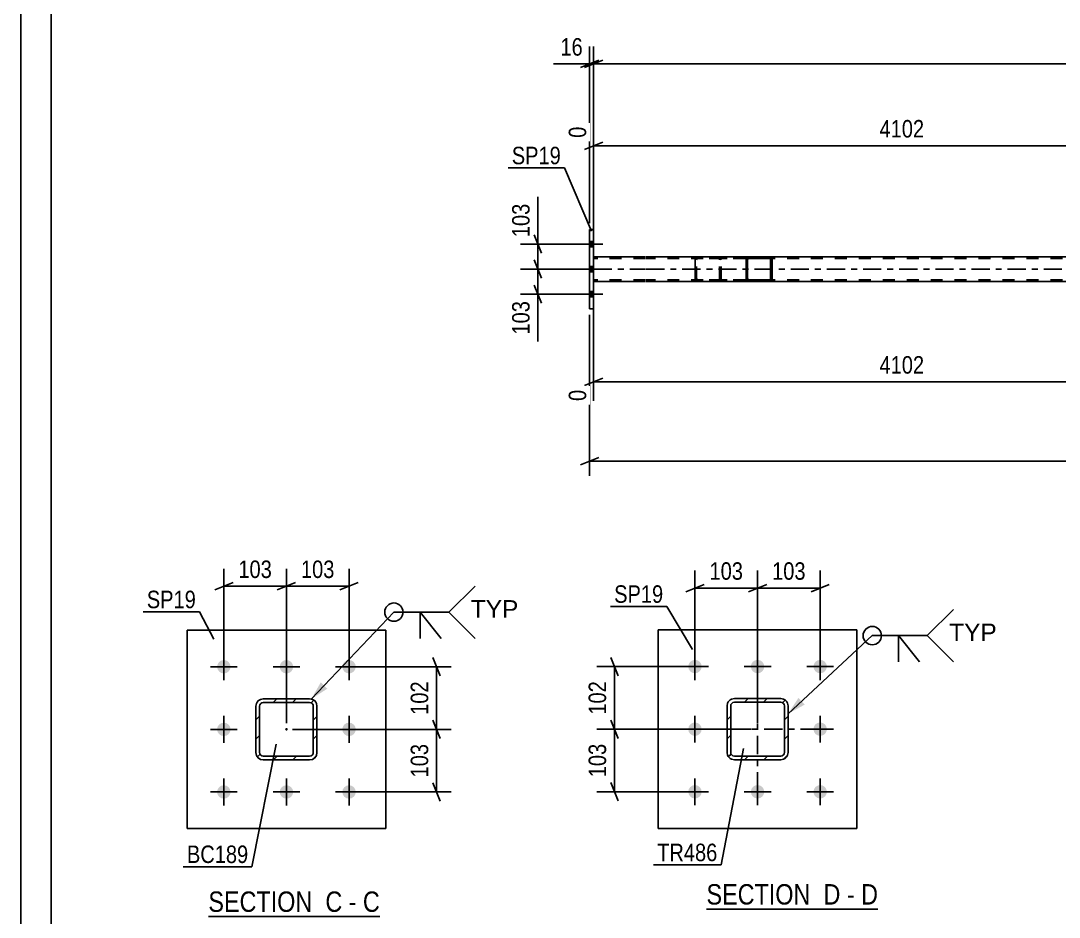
# Model space of a CAD drawing. Header units: millimetres. Extents: x 0 to 841, y 0 to 594.
# Drawn here: x 0 to 170, y 149.1 to 295.9 of the extents above; entities that cross this region are included whole.
import ezdxf

# ---------------------------------------------------------------- set-up
doc = ezdxf.new("R2010")
doc.units = ezdxf.units.MM
doc.linetypes.add('DXK_LINE_DOT2', pattern=[3.9198, 1.9599, -1.9599])
doc.linetypes.add('DXK_LINE_DOT3', pattern=[5.9187, 2.979, -0.9799, 0.9799, -0.9799])
doc.styles.add('Arial', font='ARIAL.TTF', dxfattribs={"height": 0.2})
doc.styles.add('Arial Narrow', font='ARIALN.TTF', dxfattribs={"height": 0.2})

# ---------------------------------------------------------------- blocks, each defined once
blk = doc.blocks.new('Unknown-318893504-1135')
at = {"color": 5, "linetype": 'Continuous'}
for p, q in [((0, 594), (0, 0)), ((5, 589), (5, 5))]:
    blk.add_line(p, q, dxfattribs=at)
blk = doc.blocks.new('Unknown-318893504-13 - 1372')
at = {"color": 6, "linetype": 'Continuous'}
blk.add_line((30.72, 149.25), (58.79, 149.25), dxfattribs=at)
at = {"color": 0, "linetype": 'Continuous'}
for points in [[(48.83, 150), (48.83, 153.5), (30.72, 153.5), (30.72, 150)], [(52.65, 150), (52.65, 153.5), (49.88, 153.5), (49.88, 150)], [(54.97, 150), (54.97, 153.5), (53.7, 153.5), (53.7, 150)], [(58.79, 150), (58.79, 153.5), (56.02, 153.5), (56.02, 150)]]:
    blk.add_wipeout(points, dxfattribs=at)
at = {"color": 7, "linetype": 'Continuous', "style": 'Arial Narrow'}
for s, p in [('SECTION ', (30.72, 150)), ('C', (49.88, 150)), ('C', (56.02, 150)), ('-', (53.7, 150))]:
    blk.add_text(s, height=3.34, dxfattribs=at).set_placement(p)
blk = doc.blocks.new('Unknown-318893504-14 - 6307')
at = {"color": 6, "linetype": 'Continuous'}
blk.add_line((112.28, 150.45), (140.35, 150.45), dxfattribs=at)
at = {"color": 0, "linetype": 'Continuous'}
for points in [[(130.39, 151.2), (130.39, 154.7), (112.28, 154.7), (112.28, 151.2)], [(134.21, 151.2), (134.21, 154.7), (131.44, 154.7), (131.44, 151.2)], [(136.54, 151.2), (136.54, 154.7), (135.26, 154.7), (135.26, 151.2)], [(140.35, 151.2), (140.35, 154.7), (137.59, 154.7), (137.59, 151.2)]]:
    blk.add_wipeout(points, dxfattribs=at)
at = {"color": 7, "linetype": 'Continuous', "style": 'Arial Narrow'}
for s, p in [('SECTION ', (112.28, 151.2)), ('D', (131.44, 151.2)), ('D', (137.59, 151.2)), ('-', (135.26, 151.2))]:
    blk.add_text(s, height=3.34, dxfattribs=at).set_placement(p)
blk = doc.blocks.new('Part-318893504-2825 - 2723')
at = {"linetype": 'Continuous'}
h = blk.add_hatch(dxfattribs=at)
h.set_pattern_fill('', scale=0.7, style=0, pattern_type=0)
h.set_pattern_definition([(45, (122.9718, 256.937), (-1.57154, 1.57154), [])])
h.paths.add_polyline_path([(123.01, 256.75), (122.97, 256.94), (122.86, 257.09), (122.7, 257.2), (122.5, 257.23), (119.26, 257.23), (119.07, 257.2), (118.9, 257.09), (118.79, 256.94), (118.75, 256.75), (118.75, 253.71), (118.79, 253.53), (118.9, 253.37), (119.07, 253.27), (119.26, 253.23), (122.5, 253.23), (122.7, 253.27), (122.86, 253.37), (122.97, 253.53), (123.01, 253.71)])
h.paths.add_polyline_path([(122.74, 253.62), (122.68, 253.54), (122.6, 253.49), (122.5, 253.47), (119.26, 253.47), (119.17, 253.49), (119.08, 253.54), (119.03, 253.62), (119.01, 253.71), (119.01, 256.75), (119.03, 256.85), (119.08, 256.92), (119.17, 256.98), (119.26, 256.99), (122.5, 256.99), (122.6, 256.98), (122.68, 256.92), (122.74, 256.85), (122.76, 256.75), (122.76, 253.71)])
at = {"color": 2, "linetype": 'Continuous'}
for p, q in [((110.4, 256.75), (110.44, 256.94)), ((110.4, 253.71), (110.4, 256.75)), ((110.72, 257.2), (110.92, 257.23)), ((119.26, 257.23), (110.92, 257.23)), ((118.79, 256.94), (118.75, 256.75)), ((118.75, 253.71), (118.75, 256.75)), ((119.01, 256.75), (119.03, 256.85)), ((119.01, 253.71), (119.01, 256.75)), ((119.03, 256.85), (119.08, 256.92)), ((119.26, 257.23), (119.07, 257.2)), ((119.08, 256.92), (119.17, 256.98)), ((119.17, 256.98), (119.26, 256.99)), ((119.26, 257.23), (122.5, 257.23)), ((119.26, 256.99), (122.5, 256.99)), ((122.7, 257.2), (122.5, 257.23)), ((122.5, 256.99), (122.6, 256.98)), ((122.6, 256.98), (122.68, 256.92)), ((122.68, 256.92), (122.74, 256.85)), ((122.74, 256.85), (122.76, 256.75)), ((122.76, 253.71), (122.76, 256.75)), ((123.01, 256.75), (122.97, 256.94)), ((123.01, 253.71), (123.01, 256.75)), ((110.44, 253.53), (110.4, 253.71)), ((118.75, 253.71), (118.79, 253.53)), ((119.03, 253.62), (119.01, 253.71)), ((119.08, 253.54), (119.03, 253.62)), ((119.17, 253.49), (119.08, 253.54)), ((119.26, 253.47), (119.17, 253.49)), ((119.26, 253.47), (122.5, 253.47)), ((122.6, 253.49), (122.5, 253.47)), ((122.68, 253.54), (122.6, 253.49)), ((122.74, 253.62), (122.68, 253.54)), ((122.76, 253.71), (122.74, 253.62)), ((122.97, 253.53), (123.01, 253.71)), ((110.92, 253.23), (110.72, 253.27)), ((119.26, 253.23), (110.92, 253.23)), ((119.07, 253.27), (119.26, 253.23)), ((119.26, 253.23), (122.5, 253.23)), ((122.5, 253.23), (122.7, 253.27))]:
    blk.add_line(p, q, dxfattribs=at)
at = {"color": 7, "linetype": 'DXK_LINE_DOT2'}
for p, q in [((110.68, 256.85), (110.66, 256.75)), ((110.66, 253.71), (110.66, 256.75)), ((110.73, 256.92), (110.68, 256.85)), ((110.82, 256.98), (110.73, 256.92)), ((110.92, 256.99), (110.82, 256.98)), ((122.5, 256.99), (110.92, 256.99)), ((114.15, 257.23), (114.35, 257.2)), ((114.25, 256.98), (114.15, 256.99)), ((114.33, 256.92), (114.25, 256.98)), ((114.39, 256.85), (114.33, 256.92)), ((114.41, 256.75), (114.39, 256.85)), ((114.41, 253.71), (114.41, 256.75)), ((114.62, 256.94), (114.66, 256.75)), ((114.66, 253.71), (114.66, 256.75)), ((122.5, 257.23), (119.26, 257.23)), ((110.66, 253.71), (110.68, 253.62)), ((110.68, 253.62), (110.73, 253.54)), ((110.73, 253.54), (110.82, 253.49)), ((110.82, 253.49), (110.92, 253.47)), ((122.5, 253.47), (110.92, 253.47)), ((114.15, 253.47), (114.25, 253.49)), ((114.25, 253.49), (114.33, 253.54)), ((114.33, 253.54), (114.39, 253.62)), ((114.39, 253.62), (114.41, 253.71)), ((114.66, 253.71), (114.62, 253.53)), ((114.35, 253.27), (114.15, 253.23)), ((122.5, 253.23), (119.26, 253.23))]:
    blk.add_line(p, q, dxfattribs=at)
at = {"color": 2, "linetype": 'Continuous'}
for centre, start, end in [((110.9, 256.73), 110.7583, 155.68), ((119.25, 256.73), 110.7583, 155.68), ((122.52, 256.73), 24.32, 69.2417), ((110.9, 253.73), 204.32, 249.2417), ((119.25, 253.73), 204.32, 249.2417), ((122.52, 253.73), 290.7583, 335.68)]:
    blk.add_arc(centre, 0.496, start, end, dxfattribs=at)
at = {"color": 7, "linetype": 'DXK_LINE_DOT2'}
for centre, start, end in [((114.17, 256.73), 24.32, 69.2417), ((114.17, 253.73), 290.7583, 335.68)]:
    blk.add_arc(centre, 0.496, start, end, dxfattribs=at)
blk = doc.blocks.new('Part-318893504-2822 - 2723')
at = {"color": 2, "linetype": 'Continuous'}
for p, q in [((93.78, 261.73), (93.14, 261.73)), ((93.14, 261.73), (93.14, 248.73)), ((93.78, 261.73), (93.78, 248.73)), ((93.78, 248.73), (93.14, 248.73))]:
    blk.add_line(p, q, dxfattribs=at)
blk = doc.blocks.new('Part-318893504-2893 - 2723')
at = {"color": 2, "linetype": 'Continuous'}
for p, q in [((102.3, 257.23), (93.78, 257.23)), ((110.92, 257.23), (102.4, 257.23)), ((187.57, 257.23), (122.5, 257.23)), ((102.3, 253.23), (93.78, 253.23)), ((110.92, 253.23), (102.4, 253.23)), ((187.57, 253.23), (122.5, 253.23))]:
    blk.add_line(p, q, dxfattribs=at)
at = {"color": 7, "linetype": 'DXK_LINE_DOT2'}
for p, q in [((93.78, 257.23), (93.78, 253.23)), ((102.3, 256.99), (93.78, 256.99)), ((680.12, 256.99), (102.4, 256.99)), ((122.5, 257.23), (110.92, 257.23)), ((102.3, 253.47), (93.78, 253.47)), ((680.12, 253.47), (102.4, 253.47)), ((122.5, 253.23), (110.92, 253.23))]:
    blk.add_line(p, q, dxfattribs=at)
at = {"color": 7, "linetype": 'DXK_LINE_DOT3'}
for p, q in [((93.78, 255.23), (102.3, 255.23)), ((102.4, 255.23), (679.87, 255.23))]:
    blk.add_line(p, q, dxfattribs=at)
blk = doc.blocks.new('Bolt-318893504-2943 - 2723')
at = {"linetype": 'Continuous'}
for points in [[(93.78, 258.89), (93.78, 259.77), (93.14, 259.77), (93.14, 258.89)], [(93.78, 258.89), (93.78, 259.77), (93.14, 259.77), (93.14, 258.89)], [(93.78, 258.89), (93.78, 259.77), (93.14, 259.77), (93.14, 258.89)], [(93.78, 254.79), (93.78, 255.67), (93.14, 255.67), (93.14, 254.79)], [(93.78, 254.79), (93.78, 255.67), (93.14, 255.67), (93.14, 254.79)], [(93.78, 250.69), (93.78, 251.57), (93.14, 251.57), (93.14, 250.69)], [(93.78, 250.69), (93.78, 251.57), (93.14, 251.57), (93.14, 250.69)], [(93.78, 250.69), (93.78, 251.57), (93.14, 251.57), (93.14, 250.69)]]:
    blk.add_hatch(color=1, dxfattribs=at).paths.add_polyline_path(points)
at = {"color": 1, "linetype": 'Continuous'}
for p, q in [((91.98, 259.33), (95.3, 259.33)), ((91.98, 259.33), (95.3, 259.33)), ((91.98, 259.33), (95.3, 259.33)), ((93.14, 259.77), (93.78, 259.77)), ((93.14, 259.77), (93.78, 259.77)), ((93.14, 259.77), (93.78, 259.77)), ((93.14, 258.89), (93.78, 258.89)), ((93.14, 258.89), (93.78, 258.89)), ((93.14, 258.89), (93.78, 258.89)), ((91.98, 255.23), (95.3, 255.23)), ((91.98, 255.23), (95.3, 255.23)), ((93.14, 255.67), (93.78, 255.67)), ((93.14, 255.67), (93.78, 255.67)), ((93.14, 254.79), (93.78, 254.79)), ((93.14, 254.79), (93.78, 254.79)), ((91.98, 251.13), (95.3, 251.13)), ((91.98, 251.13), (95.3, 251.13)), ((91.98, 251.13), (95.3, 251.13)), ((93.14, 251.57), (93.78, 251.57)), ((93.14, 251.57), (93.78, 251.57)), ((93.14, 251.57), (93.78, 251.57)), ((93.14, 250.69), (93.78, 250.69)), ((93.14, 250.69), (93.78, 250.69)), ((93.14, 250.69), (93.78, 250.69))]:
    blk.add_line(p, q, dxfattribs=at)
blk = doc.blocks.new('Part-318893504-1404 - 1372')
at = {"linetype": 'Continuous'}
h = blk.add_hatch(dxfattribs=at)
h.set_pattern_fill('', scale=0.7, style=0, pattern_type=0)
h.set_pattern_definition([(45, (47.7593, 174.9711), (-1.57154, 1.57154), [])])
h.paths.add_polyline_path([(47.3, 174.88), (47.76, 174.97), (48.15, 175.23), (48.41, 175.62), (48.5, 176.08), (48.5, 183.68), (48.41, 184.14), (48.15, 184.53), (47.76, 184.79), (47.3, 184.88), (39.7, 184.88), (39.24, 184.79), (38.85, 184.53), (38.59, 184.14), (38.5, 183.68), (38.5, 176.08), (38.59, 175.62), (38.85, 175.23), (39.24, 174.97), (39.7, 174.88)])
h.paths.add_polyline_path([(39.7, 175.48), (39.47, 175.53), (39.28, 175.66), (39.15, 175.85), (39.1, 176.08), (39.1, 183.68), (39.15, 183.91), (39.28, 184.1), (39.47, 184.23), (39.7, 184.28), (47.3, 184.28), (47.53, 184.23), (47.72, 184.1), (47.85, 183.91), (47.9, 183.68), (47.9, 176.08), (47.85, 175.85), (47.72, 175.66), (47.53, 175.53), (47.3, 175.48)])
blk.add_hatch(color=30, dxfattribs=at).paths.add_polyline_path([(43.5, 179.78, -1), (43.5, 179.98, -1)])
at = {"color": 7, "linetype": 'DXK_LINE_DOT2'}
for p, q in [((38.5, 183.68), (38.59, 184.14)), ((38.5, 183.68), (38.5, 176.08)), ((39.15, 183.91), (39.1, 183.68)), ((39.1, 176.08), (39.1, 183.68)), ((39.28, 184.1), (39.15, 183.91)), ((39.24, 184.79), (39.7, 184.88)), ((39.47, 184.23), (39.28, 184.1)), ((39.7, 184.28), (39.47, 184.23)), ((39.7, 184.88), (47.3, 184.88)), ((39.7, 184.28), (47.3, 184.28)), ((47.3, 184.88), (47.76, 184.79)), ((47.53, 184.23), (47.3, 184.28)), ((47.72, 184.1), (47.53, 184.23)), ((47.85, 183.91), (47.72, 184.1)), ((47.9, 183.68), (47.85, 183.91)), ((47.9, 176.08), (47.9, 183.68)), ((48.41, 184.14), (48.5, 183.68)), ((48.5, 176.08), (48.5, 183.68)), ((38.59, 175.62), (38.5, 176.08)), ((39.1, 176.08), (39.15, 175.85)), ((39.15, 175.85), (39.28, 175.66)), ((39.28, 175.66), (39.47, 175.53)), ((39.47, 175.53), (39.7, 175.48)), ((39.7, 175.48), (47.3, 175.48)), ((47.3, 175.48), (47.53, 175.53)), ((47.53, 175.53), (47.72, 175.66)), ((47.72, 175.66), (47.85, 175.85)), ((47.85, 175.85), (47.9, 176.08)), ((48.5, 176.08), (48.41, 175.62)), ((39.7, 174.88), (39.24, 174.97)), ((39.7, 174.88), (47.3, 174.88)), ((47.76, 174.97), (47.3, 174.88))]:
    blk.add_line(p, q, dxfattribs=at)
at = {"color": 2, "linetype": 'Continuous'}
for p, q in [((38.59, 184.14), (38.5, 183.68)), ((38.5, 183.68), (38.5, 183.68)), ((38.5, 176.08), (38.5, 183.68)), ((39.1, 183.68), (39.15, 183.91)), ((39.1, 183.68), (39.1, 183.68)), ((39.1, 176.08), (39.1, 183.68)), ((39.15, 183.91), (39.28, 184.1)), ((39.7, 184.88), (39.24, 184.79)), ((39.28, 184.1), (39.47, 184.23)), ((39.47, 184.23), (39.7, 184.28)), ((39.7, 184.88), (39.7, 184.88)), ((39.7, 184.88), (47.3, 184.88)), ((39.7, 184.28), (39.7, 184.28)), ((39.7, 184.28), (47.3, 184.28)), ((47.3, 184.88), (47.3, 184.88)), ((47.76, 184.79), (47.3, 184.88)), ((47.3, 184.28), (47.3, 184.28)), ((47.3, 184.28), (47.53, 184.23)), ((47.53, 184.23), (47.72, 184.1)), ((47.72, 184.1), (47.85, 183.91)), ((47.85, 183.91), (47.9, 183.68)), ((47.9, 183.68), (47.9, 183.68)), ((47.9, 176.08), (47.9, 183.68)), ((48.5, 183.68), (48.41, 184.14)), ((48.5, 183.68), (48.5, 183.68)), ((48.5, 176.08), (48.5, 183.68)), ((38.5, 176.08), (38.5, 176.08)), ((38.5, 176.08), (38.59, 175.62)), ((39.1, 176.08), (39.1, 176.08)), ((39.15, 175.85), (39.1, 176.08)), ((39.28, 175.66), (39.15, 175.85)), ((39.47, 175.53), (39.28, 175.66)), ((39.7, 175.48), (39.47, 175.53)), ((39.7, 175.48), (39.7, 175.48)), ((39.7, 175.48), (47.3, 175.48)), ((47.53, 175.53), (47.3, 175.48)), ((47.3, 175.48), (47.3, 175.48)), ((47.72, 175.66), (47.53, 175.53)), ((47.85, 175.85), (47.72, 175.66)), ((47.9, 176.08), (47.85, 175.85)), ((47.9, 176.08), (47.9, 176.08)), ((48.41, 175.62), (48.5, 176.08)), ((48.5, 176.08), (48.5, 176.08)), ((39.24, 174.97), (39.7, 174.88)), ((39.7, 174.88), (39.7, 174.88)), ((39.7, 174.88), (47.3, 174.88)), ((47.3, 174.88), (47.76, 174.97)), ((47.3, 174.88), (47.3, 174.88))]:
    blk.add_line(p, q, dxfattribs=at)
at = {"color": 7, "linetype": 'DXK_LINE_DOT3'}
blk.add_line((43.5, 179.88), (43.5, 179.88), dxfattribs=at)
at = {"color": 30, "linetype": 'DXK_LINE_DOT3'}
blk.add_line((43.5, 179.88), (43.5, 179.88), dxfattribs=at)
at = {"color": 30, "linetype": 'Continuous'}
blk.add_circle((43.5, 179.88), 0.1, dxfattribs=at)
at = {"color": 7, "linetype": 'DXK_LINE_DOT2'}
for centre, start, end in [((39.7, 183.68), 112.5, 157.5), ((47.3, 183.68), 22.5, 67.5), ((39.7, 176.08), 202.5, 247.5), ((47.3, 176.08), 292.5, 337.5)]:
    blk.add_arc(centre, 1.2, start, end, dxfattribs=at)
at = {"color": 2, "linetype": 'Continuous'}
for centre, start, end in [((39.7, 183.68), 112.5, 157.5), ((47.3, 183.68), 22.5, 67.5), ((39.7, 176.08), 202.5, 247.5), ((47.3, 176.08), 292.5, 337.5)]:
    blk.add_arc(centre, 1.2, start, end, dxfattribs=at)
blk = doc.blocks.new('Part-318893504-1528 - 1372')
at = {"color": 2, "linetype": 'Continuous'}
for p, q in [((59.75, 196.13), (27.25, 196.13)), ((27.25, 163.63), (27.25, 196.13)), ((59.75, 163.63), (59.75, 196.13)), ((59.75, 163.63), (27.25, 163.63))]:
    blk.add_line(p, q, dxfattribs=at)
blk = doc.blocks.new('Bolt-318893504-1536 - 1372')
at = {"linetype": 'Continuous'}
for points in [[(33.25, 189.03, -1), (33.25, 191.23, -1)], [(43.5, 189.03, -1), (43.5, 191.23, -1)], [(53.75, 189.03, -1), (53.75, 191.23, -1)], [(33.25, 178.78, -1), (33.25, 180.98, -1)], [(53.75, 178.78, -1), (53.75, 180.98, -1)], [(33.25, 168.53, -1), (33.25, 170.73, -1)], [(43.5, 168.53, -1), (43.5, 170.73, -1)], [(53.75, 168.53, -1), (53.75, 170.73, -1)]]:
    blk.add_hatch(color=1, dxfattribs=at).paths.add_polyline_path(points)
at = {"color": 1, "linetype": 'Continuous'}
for p, q in [((33.25, 187.93), (33.25, 192.33)), ((43.5, 187.93), (43.5, 192.33)), ((53.75, 187.93), (53.75, 192.33)), ((35.45, 190.13), (31.05, 190.13)), ((45.7, 190.13), (41.3, 190.13)), ((55.95, 190.13), (51.55, 190.13)), ((33.25, 177.68), (33.25, 182.08)), ((53.75, 177.68), (53.75, 182.08)), ((35.45, 179.88), (31.05, 179.88)), ((55.95, 179.88), (51.55, 179.88)), ((33.25, 167.43), (33.25, 171.83)), ((43.5, 167.43), (43.5, 171.83)), ((53.75, 167.43), (53.75, 171.83)), ((35.45, 169.63), (31.05, 169.63)), ((45.7, 169.63), (41.3, 169.63)), ((55.95, 169.63), (51.55, 169.63))]:
    blk.add_line(p, q, dxfattribs=at)
blk = doc.blocks.new('Bolt-318893504-6455 - 6307')
at = {"linetype": 'Continuous'}
for points in [[(110.39, 189.06, -1), (110.39, 191.26, -1)], [(120.64, 189.06, -1), (120.64, 191.26, -1)], [(130.89, 189.06, -1), (130.89, 191.26, -1)], [(110.39, 178.81, -1), (110.39, 181.01, -1)], [(130.89, 178.81, -1), (130.89, 181.01, -1)], [(110.39, 168.56, -1), (110.39, 170.76, -1)], [(120.64, 168.56, -1), (120.64, 170.76, -1)], [(130.89, 168.56, -1), (130.89, 170.76, -1)]]:
    blk.add_hatch(color=1, dxfattribs=at).paths.add_polyline_path(points)
at = {"color": 1, "linetype": 'Continuous'}
for p, q in [((110.39, 187.96), (110.39, 192.36)), ((120.64, 187.96), (120.64, 192.36)), ((130.89, 187.96), (130.89, 192.36)), ((112.59, 190.16), (108.19, 190.16)), ((122.84, 190.16), (118.44, 190.16)), ((133.09, 190.16), (128.69, 190.16)), ((110.39, 177.71), (110.39, 182.11)), ((130.89, 177.71), (130.89, 182.11)), ((112.59, 179.91), (108.19, 179.91)), ((133.09, 179.91), (128.69, 179.91)), ((110.39, 167.46), (110.39, 171.86)), ((120.64, 167.46), (120.64, 171.86)), ((130.89, 167.46), (130.89, 171.86)), ((112.59, 169.66), (108.19, 169.66)), ((122.84, 169.66), (118.44, 169.66)), ((133.09, 169.66), (128.69, 169.66))]:
    blk.add_line(p, q, dxfattribs=at)
blk = doc.blocks.new('Part-318893504-6316 - 6307')
at = {"color": 2, "linetype": 'Continuous'}
for p, q in [((136.89, 196.16), (104.39, 196.16)), ((104.39, 163.66), (104.39, 196.16)), ((136.89, 163.66), (136.89, 196.16)), ((136.89, 163.66), (104.39, 163.66))]:
    blk.add_line(p, q, dxfattribs=at)
blk = doc.blocks.new('Part-318893504-6452 - 6307')
at = {"linetype": 'Continuous'}
h = blk.add_hatch(dxfattribs=at)
h.set_pattern_fill('', scale=0.7, style=0, pattern_type=0)
h.set_pattern_definition([(45, (124.8983, 175.0023), (-1.57154, 1.57154), [])])
h.paths.add_polyline_path([(124.44, 174.91), (124.9, 175), (125.29, 175.26), (125.55, 175.65), (125.64, 176.11), (125.64, 183.71), (125.55, 184.17), (125.29, 184.56), (124.9, 184.82), (124.44, 184.91), (116.84, 184.91), (116.38, 184.82), (115.99, 184.56), (115.73, 184.17), (115.64, 183.71), (115.64, 176.11), (115.73, 175.65), (115.99, 175.26), (116.38, 175), (116.84, 174.91)])
h.paths.add_polyline_path([(116.84, 175.51), (116.61, 175.56), (116.41, 175.69), (116.28, 175.88), (116.24, 176.11), (116.24, 183.71), (116.28, 183.94), (116.41, 184.14), (116.61, 184.27), (116.84, 184.31), (124.44, 184.31), (124.67, 184.27), (124.86, 184.14), (124.99, 183.94), (125.04, 183.71), (125.04, 176.11), (124.99, 175.88), (124.86, 175.69), (124.67, 175.56), (124.44, 175.51)])
at = {"color": 7, "linetype": 'DXK_LINE_DOT3'}
for p, q in [((120.64, 169.91), (120.64, 189.91)), ((130.64, 179.91), (110.64, 179.91))]:
    blk.add_line(p, q, dxfattribs=at)
at = {"color": 7, "linetype": 'DXK_LINE_DOT2'}
for p, q in [((115.64, 183.71), (115.73, 184.17)), ((115.64, 176.11), (115.64, 183.71)), ((116.28, 183.94), (116.24, 183.71)), ((116.24, 176.11), (116.24, 183.71)), ((116.41, 184.14), (116.28, 183.94)), ((116.38, 184.82), (116.84, 184.91)), ((116.61, 184.27), (116.41, 184.14)), ((116.84, 184.31), (116.61, 184.27)), ((116.84, 184.91), (124.44, 184.91)), ((116.84, 184.31), (124.44, 184.31)), ((124.44, 184.91), (124.9, 184.82)), ((124.67, 184.27), (124.44, 184.31)), ((124.86, 184.14), (124.67, 184.27)), ((124.99, 183.94), (124.86, 184.14)), ((125.04, 183.71), (124.99, 183.94)), ((125.04, 176.11), (125.04, 183.71)), ((125.55, 184.17), (125.64, 183.71)), ((125.64, 176.11), (125.64, 183.71)), ((115.73, 175.65), (115.64, 176.11)), ((116.24, 176.11), (116.28, 175.88)), ((116.28, 175.88), (116.41, 175.69)), ((116.41, 175.69), (116.61, 175.56)), ((116.61, 175.56), (116.84, 175.51)), ((116.84, 175.51), (124.44, 175.51)), ((124.44, 175.51), (124.67, 175.56)), ((124.67, 175.56), (124.86, 175.69)), ((124.86, 175.69), (124.99, 175.88)), ((124.99, 175.88), (125.04, 176.11)), ((125.64, 176.11), (125.55, 175.65)), ((116.84, 174.91), (116.38, 175)), ((116.84, 174.91), (124.44, 174.91)), ((124.9, 175), (124.44, 174.91))]:
    blk.add_line(p, q, dxfattribs=at)
at = {"color": 2, "linetype": 'Continuous'}
for p, q in [((115.73, 184.17), (115.64, 183.71)), ((115.64, 176.11), (115.64, 183.71)), ((116.24, 183.71), (116.28, 183.94)), ((116.24, 176.11), (116.24, 183.71)), ((116.28, 183.94), (116.41, 184.14)), ((116.84, 184.91), (116.38, 184.82)), ((116.41, 184.14), (116.61, 184.27)), ((116.61, 184.27), (116.84, 184.31)), ((116.84, 184.91), (124.44, 184.91)), ((116.84, 184.31), (124.44, 184.31)), ((124.9, 184.82), (124.44, 184.91)), ((124.44, 184.31), (124.67, 184.27)), ((124.67, 184.27), (124.86, 184.14)), ((124.86, 184.14), (124.99, 183.94)), ((124.99, 183.94), (125.04, 183.71)), ((125.04, 176.11), (125.04, 183.71)), ((125.64, 183.71), (125.55, 184.17)), ((125.64, 176.11), (125.64, 183.71)), ((115.64, 176.11), (115.73, 175.65)), ((116.28, 175.88), (116.24, 176.11)), ((116.41, 175.69), (116.28, 175.88)), ((116.61, 175.56), (116.41, 175.69)), ((116.84, 175.51), (116.61, 175.56)), ((116.84, 175.51), (124.44, 175.51)), ((124.67, 175.56), (124.44, 175.51)), ((124.86, 175.69), (124.67, 175.56)), ((124.99, 175.88), (124.86, 175.69)), ((125.04, 176.11), (124.99, 175.88)), ((125.55, 175.65), (125.64, 176.11)), ((116.38, 175), (116.84, 174.91)), ((116.84, 174.91), (124.44, 174.91)), ((124.44, 174.91), (124.9, 175))]:
    blk.add_line(p, q, dxfattribs=at)
at = {"color": 7, "linetype": 'DXK_LINE_DOT2'}
for centre, start, end in [((116.84, 183.71), 112.5, 157.5), ((124.44, 183.71), 22.5, 67.5), ((116.84, 176.11), 202.5, 247.5), ((124.44, 176.11), 292.5, 337.5)]:
    blk.add_arc(centre, 1.2, start, end, dxfattribs=at)
at = {"color": 2, "linetype": 'Continuous'}
for centre, start, end in [((116.84, 183.71), 112.5, 157.5), ((124.44, 183.71), 22.5, 67.5), ((116.84, 176.11), 202.5, 247.5), ((124.44, 176.11), 292.5, 337.5)]:
    blk.add_arc(centre, 1.2, start, end, dxfattribs=at)
blk = doc.blocks.new('StraightDimension-318893504-7177 - 2723')
at = {"color": 7, "linetype": 'Continuous'}
for p, q in [((93.14, 262.73), (93.14, 291.68)), ((93.78, 260.8), (93.78, 291.68)), ((91.64, 288.23), (94.64, 289.43)), ((95.28, 289.43), (92.28, 288.23)), ((93.14, 288.83), (93.78, 288.83))]:
    blk.add_line(p, q, dxfattribs=at)
at = {"color": 0}
blk.add_wipeout([(92.62, 289.58), (92.62, 293.78), (87.76, 293.78), (87.76, 289.58)], dxfattribs=at)
at = {"color": 7, "linetype": 'Continuous'}
blk.add_line((93.14, 288.83), (87.24, 288.83), dxfattribs=at)
blk.add_line((93.14, 288.83), (87.24, 288.83), dxfattribs=at)
at = {"color": 3, "style": 'Arial Narrow'}
blk.add_text('16', height=2.863, dxfattribs=at).set_placement((88.36, 290.18))
blk = doc.blocks.new('StraightDimension-318893504-3068 - 2723')
at = {"color": 7, "linetype": 'Continuous'}
for p, q in [((84.06, 260.83), (85.26, 257.83)), ((92.14, 259.33), (81.81, 259.33)), ((84.66, 255.23), (84.66, 259.33)), ((92.14, 255.23), (81.81, 255.23)), ((85.26, 253.73), (84.06, 256.73))]:
    blk.add_line(p, q, dxfattribs=at)
at = {"color": 0}
blk.add_wipeout([(83.91, 266.54), (79.71, 266.54), (79.71, 259.86), (83.91, 259.86)], dxfattribs=at)
at = {"color": 7, "linetype": 'Continuous'}
blk.add_line((84.66, 259.33), (84.66, 267.07), dxfattribs=at)
blk.add_line((84.66, 259.33), (84.66, 267.07), dxfattribs=at)
at = {"color": 3, "style": 'Arial Narrow'}
blk.add_text('103', height=2.863, rotation=90.0002, dxfattribs=at).set_placement((83.31, 260.46))
blk = doc.blocks.new('StraightDimension-318893504-3076 - 2723')
at = {"color": 7, "linetype": 'Continuous'}
for p, q in [((92.14, 255.23), (81.81, 255.23)), ((84.06, 256.73), (85.26, 253.73)), ((84.66, 251.13), (84.66, 255.23)), ((85.26, 249.63), (84.06, 252.63)), ((92.14, 251.13), (81.81, 251.13))]:
    blk.add_line(p, q, dxfattribs=at)
at = {"color": 0}
blk.add_wipeout([(83.91, 250.61), (79.71, 250.61), (79.71, 243.92), (83.91, 243.92)], dxfattribs=at)
at = {"color": 7, "linetype": 'Continuous'}
blk.add_line((84.66, 251.13), (84.66, 243.4), dxfattribs=at)
blk.add_line((84.66, 251.13), (84.66, 243.4), dxfattribs=at)
at = {"color": 3, "style": 'Arial Narrow'}
blk.add_text('103', height=2.863, rotation=90.0002, dxfattribs=at).set_placement((83.31, 244.52))
blk = doc.blocks.new('StraightDimension-318893504-3170 - 2723')
at = {"color": 7, "linetype": 'Continuous'}
for p, q in [((93.14, 247.73), (93.14, 221.41)), ((94.64, 224.41), (91.64, 223.21)), ((93.14, 223.81), (681.54, 223.81))]:
    blk.add_line(p, q, dxfattribs=at)
blk = doc.blocks.new('StraightDimension-318893504-7176 - 2723')
at = {"color": 7, "linetype": 'Continuous'}
for p, q in [((93.78, 260.8), (93.78, 291.68)), ((95.28, 289.43), (92.28, 288.23)), ((93.78, 288.83), (680.91, 288.83))]:
    blk.add_line(p, q, dxfattribs=at)
blk = doc.blocks.new('StraightDimension-318893504-12841 - 2723')
at = {"color": 7, "linetype": 'Continuous'}
for p, q in [((194.74, 266.63), (194.74, 284.04)), ((93.78, 258.23), (93.78, 278.56)), ((95.28, 276.03), (92.28, 274.83)), ((193.24, 274.83), (196.24, 276.03)), ((93.78, 275.43), (194.74, 275.43))]:
    blk.add_line(p, q, dxfattribs=at)
at = {"color": 0, "linetype": 'Continuous'}
for points in [[(194.14, 284.64), (189.94, 284.64), (189.94, 276.13), (194.14, 276.13)], [(93.18, 279.16), (88.98, 279.16), (88.98, 276.13), (93.18, 276.13)]]:
    blk.add_wipeout(points, dxfattribs=at)
at = {"color": 0}
blk.add_wipeout([(148.52, 276.18), (148.52, 280.38), (140.01, 280.38), (140.01, 276.18)], dxfattribs=at)
at = {"color": 3, "linetype": 'Continuous', "style": 'Arial Narrow'}
for s, height, p in [('4102', 2.863, (193.54, 276.73)), ('0', 2.86, (92.58, 276.73))]:
    blk.add_text(s, height=height, rotation=90.0002, dxfattribs=at).set_placement(p)
at = {"color": 3, "style": 'Arial Narrow'}
blk.add_text('4102', height=2.863, dxfattribs=at).set_placement((140.61, 276.78))
blk = doc.blocks.new('StraightDimension-318893504-12881 - 2723')
at = {"color": 7, "linetype": 'Continuous'}
for p, q in [((93.78, 252.23), (93.78, 233.64)), ((194.74, 243.83), (194.74, 228.15)), ((95.28, 237.37), (92.28, 236.17)), ((93.78, 236.77), (194.74, 236.77)), ((193.24, 236.17), (196.24, 237.37))]:
    blk.add_line(p, q, dxfattribs=at)
at = {"color": 0}
blk.add_wipeout([(148.52, 237.52), (148.52, 241.72), (140.01, 241.72), (140.01, 237.52)], dxfattribs=at)
at = {"color": 0, "linetype": 'Continuous'}
for points in [[(93.18, 236.07), (88.98, 236.07), (88.98, 233.04), (93.18, 233.04)], [(194.14, 236.07), (189.94, 236.07), (189.94, 227.55), (194.14, 227.55)]]:
    blk.add_wipeout(points, dxfattribs=at)
at = {"color": 3, "style": 'Arial Narrow'}
blk.add_text('4102', height=2.863, dxfattribs=at).set_placement((140.61, 238.12))
at = {"color": 3, "linetype": 'Continuous', "style": 'Arial Narrow'}
for s, height, p in [('0', 2.86, (92.58, 233.64)), ('4102', 2.863, (193.54, 228.15))]:
    blk.add_text(s, height=height, rotation=90.0002, dxfattribs=at).set_placement(p)
blk = doc.blocks.new('StraightDimension-318893504-1563 - 1372')
at = {"color": 7, "linetype": 'Continuous'}
for p, q in [((67.46, 181.38), (68.66, 178.38)), ((44.5, 179.88), (70.46, 179.88)), ((68.06, 169.63), (68.06, 179.88)), ((68.66, 168.13), (67.46, 171.13)), ((54.75, 169.63), (70.46, 169.63))]:
    blk.add_line(p, q, dxfattribs=at)
at = {"color": 0}
blk.add_wipeout([(67.31, 178.1), (63.11, 178.1), (63.11, 171.41), (67.31, 171.41)], dxfattribs=at)
at = {"color": 3, "style": 'Arial Narrow'}
blk.add_text('103', height=2.863, rotation=90.0002, dxfattribs=at).set_placement((66.71, 172.01))
blk = doc.blocks.new('StraightDimension-318893504-1580 - 1372')
at = {"color": 7, "linetype": 'Continuous'}
for p, q in [((67.46, 191.63), (68.66, 188.63)), ((54.75, 190.13), (70.46, 190.13)), ((68.06, 179.88), (68.06, 190.13)), ((68.66, 178.38), (67.46, 181.38)), ((44.5, 179.88), (70.46, 179.88))]:
    blk.add_line(p, q, dxfattribs=at)
at = {"color": 0}
blk.add_wipeout([(67.31, 188.35), (63.11, 188.35), (63.11, 181.66), (67.31, 181.66)], dxfattribs=at)
at = {"color": 3, "style": 'Arial Narrow'}
blk.add_text('102', height=2.863, rotation=90.0002, dxfattribs=at).set_placement((66.71, 182.26))
blk = doc.blocks.new('StraightDimension-318893504-1591 - 1372')
at = {"color": 7, "linetype": 'Continuous'}
for p, q in [((43.5, 180.88), (43.5, 206.16)), ((53.75, 191.13), (53.75, 206.16)), ((42, 202.71), (45, 203.91)), ((43.5, 203.31), (53.75, 203.31)), ((55.25, 203.91), (52.25, 202.71))]:
    blk.add_line(p, q, dxfattribs=at)
at = {"color": 0}
blk.add_wipeout([(51.97, 204.06), (51.97, 208.26), (45.28, 208.26), (45.28, 204.06)], dxfattribs=at)
at = {"color": 3, "style": 'Arial Narrow'}
blk.add_text('103', height=2.863, dxfattribs=at).set_placement((45.88, 204.66))
blk = doc.blocks.new('StraightDimension-318893504-1601 - 1372')
at = {"color": 7, "linetype": 'Continuous'}
for p, q in [((33.25, 191.13), (33.25, 206.16)), ((43.5, 180.88), (43.5, 206.16)), ((31.75, 202.71), (34.75, 203.91)), ((33.25, 203.31), (43.5, 203.31)), ((45, 203.91), (42, 202.71))]:
    blk.add_line(p, q, dxfattribs=at)
at = {"color": 0}
blk.add_wipeout([(41.72, 204.06), (41.72, 208.26), (35.03, 208.26), (35.03, 204.06)], dxfattribs=at)
at = {"color": 3, "style": 'Arial Narrow'}
blk.add_text('103', height=2.863, dxfattribs=at).set_placement((35.63, 204.66))
blk = doc.blocks.new('StraightDimension-318893504-6466 - 6307')
at = {"color": 7, "linetype": 'Continuous'}
for p, q in [((110.39, 191.16), (110.39, 205.87)), ((120.64, 180.91), (120.64, 205.87)), ((108.89, 202.42), (111.89, 203.62)), ((110.39, 203.02), (120.64, 203.02)), ((122.14, 203.62), (119.14, 202.42))]:
    blk.add_line(p, q, dxfattribs=at)
at = {"color": 0}
blk.add_wipeout([(118.86, 203.77), (118.86, 207.97), (112.17, 207.97), (112.17, 203.77)], dxfattribs=at)
at = {"color": 3, "style": 'Arial Narrow'}
blk.add_text('103', height=2.863, dxfattribs=at).set_placement((112.77, 204.37))
blk = doc.blocks.new('StraightDimension-318893504-6483 - 6307')
at = {"color": 7, "linetype": 'Continuous'}
for p, q in [((120.64, 180.91), (120.64, 205.87)), ((130.89, 191.16), (130.89, 205.87)), ((119.14, 202.42), (122.14, 203.62)), ((120.64, 203.02), (130.89, 203.02)), ((132.39, 203.62), (129.39, 202.42))]:
    blk.add_line(p, q, dxfattribs=at)
at = {"color": 0}
blk.add_wipeout([(129.11, 203.77), (129.11, 207.97), (122.42, 207.97), (122.42, 203.77)], dxfattribs=at)
at = {"color": 3, "style": 'Arial Narrow'}
blk.add_text('103', height=2.863, dxfattribs=at).set_placement((123.02, 204.37))
blk = doc.blocks.new('StraightDimension-318893504-6501 - 6307')
at = {"color": 7, "linetype": 'Continuous'}
for p, q in [((96.59, 191.66), (97.79, 188.66)), ((109.39, 190.16), (94.34, 190.16)), ((97.19, 179.91), (97.19, 190.16)), ((97.79, 178.41), (96.59, 181.41)), ((119.64, 179.91), (94.34, 179.91))]:
    blk.add_line(p, q, dxfattribs=at)
at = {"color": 0}
blk.add_wipeout([(96.44, 188.38), (92.24, 188.38), (92.24, 181.69), (96.44, 181.69)], dxfattribs=at)
at = {"color": 3, "style": 'Arial Narrow'}
blk.add_text('102', height=2.863, rotation=90.0002, dxfattribs=at).set_placement((95.84, 182.29))
blk = doc.blocks.new('StraightDimension-318893504-6518 - 6307')
at = {"color": 7, "linetype": 'Continuous'}
for p, q in [((96.59, 181.41), (97.79, 178.41)), ((119.64, 179.91), (94.34, 179.91)), ((97.19, 169.66), (97.19, 179.91)), ((97.79, 168.16), (96.59, 171.16)), ((109.39, 169.66), (94.34, 169.66))]:
    blk.add_line(p, q, dxfattribs=at)
at = {"color": 0}
blk.add_wipeout([(96.44, 178.13), (92.24, 178.13), (92.24, 171.44), (96.44, 171.44)], dxfattribs=at)
at = {"color": 3, "style": 'Arial Narrow'}
blk.add_text('103', height=2.863, rotation=90.0002, dxfattribs=at).set_placement((95.84, 172.04))
blk = doc.blocks.new('Mark-318893504-2818 - 2723')
at = {"color": 0}
blk.add_wipeout([(88.44, 272.4), (88.44, 275.4), (80.4, 275.4), (80.4, 272.4)], dxfattribs=at)
blk.add_wipeout([(88.44, 272.4), (88.44, 275.4), (80.4, 275.4), (80.4, 272.4)], dxfattribs=at)
at = {"color": 30, "linetype": 'Continuous'}
for p in [(79.8, 271.8), (93.44, 261.46)]:
    blk.add_line(p, (89.04, 271.8), dxfattribs=at)
at = {"color": 3, "style": 'Arial Narrow'}
blk.add_text('SP19', height=2.863, dxfattribs=at).set_placement((80.4, 272.4))
blk = doc.blocks.new('Mark-318893504-1399 - 1372')
at = {"color": 0}
blk.add_wipeout([(37.26, 158), (37.26, 161), (27.21, 161), (27.21, 158)], dxfattribs=at)
blk.add_wipeout([(37.26, 158), (37.26, 161), (27.21, 161), (27.21, 158)], dxfattribs=at)
at = {"color": 30, "linetype": 'Continuous'}
for p in [(41.81, 177.44), (26.61, 157.4)]:
    blk.add_line(p, (37.86, 157.4), dxfattribs=at)
at = {"color": 3, "style": 'Arial Narrow'}
blk.add_text('BC189', height=2.863, dxfattribs=at).set_placement((27.21, 158))
blk = doc.blocks.new('Mark-318893504-1524 - 1372')
at = {"color": 0}
blk.add_wipeout([(28.68, 199.72), (28.68, 202.72), (20.64, 202.72), (20.64, 199.72)], dxfattribs=at)
blk.add_wipeout([(28.68, 199.72), (28.68, 202.72), (20.64, 202.72), (20.64, 199.72)], dxfattribs=at)
at = {"color": 30, "linetype": 'Continuous'}
for p in [(20.04, 199.12), (31.59, 194.65)]:
    blk.add_line(p, (29.28, 199.12), dxfattribs=at)
at = {"color": 3, "style": 'Arial Narrow'}
blk.add_text('SP19', height=2.863, dxfattribs=at).set_placement((20.64, 199.72))
blk = doc.blocks.new('WeldMark-318893504-1611 - 1372')
at = {"linetype": 'Continuous'}
blk.add_hatch(color=30, dxfattribs=at).paths.add_polyline_path([(50.2, 186.54), (47.59, 184.88), (49.12, 187.57)])
at = {"color": 30, "linetype": 'Continuous'}
for p, q in [((47.59, 184.88), (61.09, 199.07)), ((61.09, 199.07), (70.09, 199.07))]:
    blk.add_line(p, q, dxfattribs=at)
at = {"color": 3, "linetype": 'Continuous'}
for q in [(68.81, 194.78), (65.38, 194.78)]:
    blk.add_line((65.38, 199.07), q, dxfattribs=at)
for start, end in [(90, 270), (270, 90)]:
    blk.add_arc((61.09, 199.07), 1.5, start, end, dxfattribs=at)
at = {"color": 0, "linetype": 'Continuous'}
blk.add_wipeout([(81.47, 198.17), (81.47, 201.17), (73.69, 201.17), (73.69, 198.17)], dxfattribs=at)
blk.add_wipeout([(81.47, 198.17), (81.47, 201.17), (73.69, 201.17), (73.69, 198.17)], dxfattribs=at)
at = {"color": 3, "linetype": 'Continuous'}
for q in [(74.38, 203.35), (74.38, 194.78)]:
    blk.add_line((70.09, 199.07), q, dxfattribs=at)
at = {"color": 3, "linetype": 'Continuous', "style": 'Arial'}
blk.add_text('TYP', height=2.865, dxfattribs=at).set_placement((73.69, 198.17))
blk = doc.blocks.new('WeldMark-318893504-6535 - 6307')
at = {"linetype": 'Continuous'}
blk.add_hatch(color=30, dxfattribs=at).paths.add_polyline_path([(128.35, 183.93), (125.64, 182.44), (127.33, 185.03)])
at = {"color": 30, "linetype": 'Continuous'}
for p, q in [((125.64, 182.44), (139.42, 195.23)), ((139.42, 195.23), (148.42, 195.23))]:
    blk.add_line(p, q, dxfattribs=at)
at = {"color": 3, "linetype": 'Continuous'}
for q in [(147.13, 190.94), (143.7, 190.94)]:
    blk.add_line((143.7, 195.23), q, dxfattribs=at)
for start, end in [(90, 270), (270, 90)]:
    blk.add_arc((139.42, 195.23), 1.5, start, end, dxfattribs=at)
at = {"color": 0, "linetype": 'Continuous'}
blk.add_wipeout([(159.79, 194.33), (159.79, 197.33), (152.02, 197.33), (152.02, 194.33)], dxfattribs=at)
blk.add_wipeout([(159.79, 194.33), (159.79, 197.33), (152.02, 197.33), (152.02, 194.33)], dxfattribs=at)
at = {"color": 3, "linetype": 'Continuous'}
for q in [(152.7, 199.51), (152.7, 190.94)]:
    blk.add_line((148.42, 195.23), q, dxfattribs=at)
at = {"color": 3, "linetype": 'Continuous', "style": 'Arial'}
blk.add_text('TYP', height=2.865, dxfattribs=at).set_placement((152.02, 194.33))
blk = doc.blocks.new('Mark-318893504-6312 - 6307')
at = {"color": 0}
blk.add_wipeout([(105.2, 200.6), (105.2, 203.6), (97.16, 203.6), (97.16, 200.6)], dxfattribs=at)
blk.add_wipeout([(105.2, 200.6), (105.2, 203.6), (97.16, 203.6), (97.16, 200.6)], dxfattribs=at)
at = {"color": 30, "linetype": 'Continuous'}
for p in [(96.56, 200), (109.96, 192.93)]:
    blk.add_line(p, (105.8, 200), dxfattribs=at)
at = {"color": 3, "style": 'Arial Narrow'}
blk.add_text('SP19', height=2.863, dxfattribs=at).set_placement((97.16, 200.6))
blk = doc.blocks.new('Mark-318893504-6448 - 6307')
at = {"color": 0}
blk.add_wipeout([(114.06, 158.3), (114.06, 161.3), (104.2, 161.3), (104.2, 158.3)], dxfattribs=at)
blk.add_wipeout([(114.06, 158.3), (114.06, 161.3), (104.2, 161.3), (104.2, 158.3)], dxfattribs=at)
at = {"color": 30, "linetype": 'Continuous'}
for p in [(118.31, 176.72), (103.6, 157.7)]:
    blk.add_line(p, (114.66, 157.7), dxfattribs=at)
at = {"color": 3, "style": 'Arial Narrow'}
blk.add_text('TR486', height=2.863, dxfattribs=at).set_placement((104.2, 158.3))

msp = doc.modelspace()

# ---------------------------------------------------------------- block references
for name in ['Unknown-318893504-1135', 'Part-318893504-2822 - 2723', 'Bolt-318893504-2943 - 2723', 'Part-318893504-2893 - 2723', 'Part-318893504-2825 - 2723', 'Part-318893504-1528 - 1372', 'Part-318893504-6316 - 6307', 'Bolt-318893504-1536 - 1372', 'Bolt-318893504-6455 - 6307', 'Part-318893504-6452 - 6307', 'Part-318893504-1404 - 1372']:
    msp.add_blockref(name, (0, 0))

# ---------------------------------------------------------------- next in the draw order: block references
for name in ['StraightDimension-318893504-7177 - 2723', 'StraightDimension-318893504-6466 - 6307', 'StraightDimension-318893504-1563 - 1372', 'Mark-318893504-1399 - 1372', 'Unknown-318893504-13 - 1372', 'Unknown-318893504-14 - 6307']:
    msp.add_blockref(name, (0, 0))

# ---------------------------------------------------------------- next in the draw order: block references
for name in ['StraightDimension-318893504-3068 - 2723', 'StraightDimension-318893504-6483 - 6307', 'Mark-318893504-6312 - 6307', 'StraightDimension-318893504-1580 - 1372']:
    msp.add_blockref(name, (0, 0))

# ---------------------------------------------------------------- next in the draw order: block references
for name in ['StraightDimension-318893504-7176 - 2723', 'StraightDimension-318893504-3076 - 2723', 'StraightDimension-318893504-1591 - 1372', 'WeldMark-318893504-6535 - 6307', 'StraightDimension-318893504-6501 - 6307']:
    msp.add_blockref(name, (0, 0))

# ---------------------------------------------------------------- next in the draw order: block references
for name in ['StraightDimension-318893504-12841 - 2723', 'StraightDimension-318893504-3170 - 2723', 'StraightDimension-318893504-1601 - 1372', 'WeldMark-318893504-1611 - 1372', 'StraightDimension-318893504-6518 - 6307']:
    msp.add_blockref(name, (0, 0))

# ---------------------------------------------------------------- next in the draw order: block references
for name in ['Mark-318893504-2818 - 2723', 'StraightDimension-318893504-12881 - 2723', 'Mark-318893504-1524 - 1372', 'Mark-318893504-6448 - 6307']:
    msp.add_blockref(name, (0, 0))

doc.saveas('drawing.dxf')
